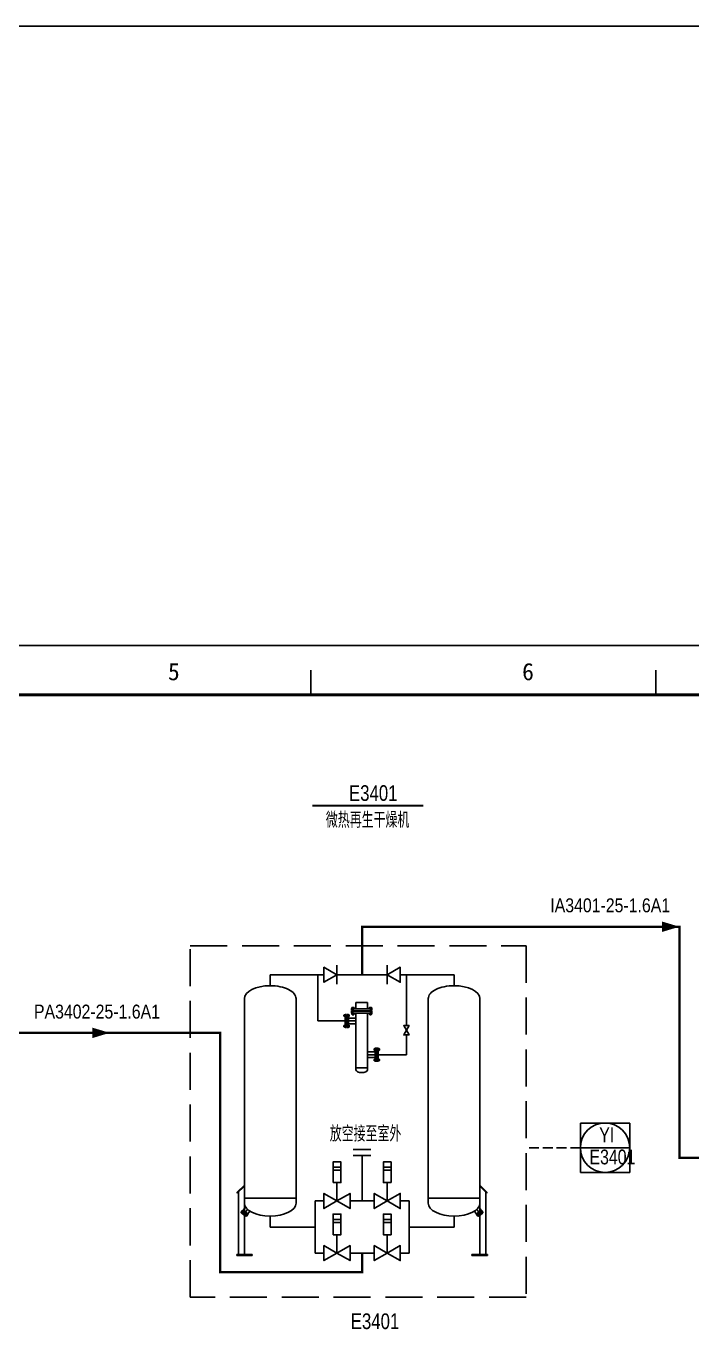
# Model space of a CAD drawing. Header units: millimetres. Extents: x 9671 to 25689, y -17516 to -2951.
# Drawn here: x 24697.8 to 24832.7, y -3214.5 to -2950.5 of the extents above; entities that cross this region are included whole.
import ezdxf
from ezdxf.enums import TextEntityAlignment as Align

# ---------------------------------------------------------------- set-up
doc = ezdxf.new("R2010")
doc.units = ezdxf.units.MM
doc.linetypes.add('CENTER', pattern=[50.8, 31.75, -6.35, 6.35, -6.35])
doc.linetypes.add('DASH', pattern=[0.35, 0.25, -0.1])
for name, color, linetype in [('instrument', 3, 'Continuous'), ('LAYER1', 3, 'CENTER'), ('PUB_TEXT', 7, 'Continuous'), ('sb', 2, 'Continuous'), ('信号线', 6, 'DASH'), ('图框', 4, 'Continuous')]:
    doc.layers.add(name, color=color, linetype=linetype)
doc.layers.add('放空气管', color=7, linetype='o_LINE', lineweight=30)
doc.styles.add('QSDI', font='SimSun.ttf', dxfattribs={"width": 0.8})
doc.styles.add('SEI', font='vcadtxt1.shx', dxfattribs={"width": 0.8, "bigfont": 'vcadhz.shx'})
doc.styles.add('XUE 100', font='vcadtxt1.shx', dxfattribs={"width": 0.85, "bigfont": 'vcadhz.shx'})
doc.styles.add('标准绘图汉字', font='VCADTXT1', dxfattribs={"width": 0.8, "bigfont": 'VCADHZ'})
doc.linetypes.add('o_LINE', pattern='A,0.5,-0.2,["o",Standard,S=0.1,R=0,X=-0.1,Y=-0.05],-0.2', length=0.9)

# ---------------------------------------------------------------- blocks, each defined once
blk = doc.blocks.new('2#图框，横')
for p, q in [((7777.69, 420), (8371.69, 420)), ((8152.07, 415), (8152.07, 410)), ((8221.94, 415), (8221.94, 410))]:
    blk.add_line(p, q)
blk.add_lwpolyline([(7802.69, 10, 1, 1, 0), (7802.69, 410, 0.6, 0.6, 0), (8361.69, 410, 0.6, 0.6, 0), (8361.69, 10, 0.6, 0.6, 0)], format="xyseb", close=True)
at = {"style": 'QSDI'}
for s, p in [('5', (8123.11, 412.98)), ('6', (8194.86, 412.98))]:
    blk.add_text(s, height=3.5, dxfattribs=at).set_placement(p)

msp = doc.modelspace()

# ---------------------------------------------------------------- hatches: boundary and pattern name
for points in [[(24742.06, -3187.97), (24742.06, -3187.8), (24742.2, -3187.89)], [(24789.79, -3187.97), (24789.79, -3187.8), (24789.64, -3187.89)]]:
    msp.add_hatch(color=0).paths.add_polyline_path(points)

# ---------------------------------------------------------------- linework, layer by layer
at = {"color": 0}
for p, q in [((24760.83, -3144.54, 27.37), (24760.83, -3140.7, 27.37)), ((24771.01, -3144.54, 27.37), (24771.01, -3140.7, 27.37)), ((24756.94, -3142.62, 27.37), (24753.58, -3142.62, 27.37)), ((24756.94, -3142.62, 27.37), (24758.19, -3142.62, 27.37)), ((24771.01, -3142.62, 27.37), (24760.83, -3142.62, 27.37)), ((24774.9, -3142.62, 27.37), (24773.65, -3142.62, 27.37)), ((24778.26, -3142.62, 27.37), (24774.9, -3142.62, 27.37)), ((24742.06, -3188.87, 27.37), (24742.06, -3147.46, 27.37)), ((24752.54, -3188.87, 27.37), (24752.54, -3147.46, 27.37)), ((24763.78, -3149.5, 27.37), (24763.78, -3149.87, 27.37)), ((24763.78, -3149.5, 27.37), (24767.91, -3149.5, 27.37)), ((24764.24, -3149.87, 27.37), (24763.78, -3149.87, 27.37)), ((24764.24, -3150.01, 27.37), (24763.78, -3150.01, 27.37)), ((24763.78, -3150.38, 27.37), (24763.78, -3150.01, 27.37)), ((24763.8, -3149.48, 27.37), (24763.8, -3149.5, 27.37)), ((24763.8, -3149.48, 27.37), (24764.35, -3149.48, 27.37)), ((24763.82, -3149.3, 27.37), (24763.82, -3149.48, 27.37)), ((24764.27, -3149.27, 27.37), (24763.87, -3149.27, 27.37)), ((24763.93, -3149.3, 27.37), (24763.93, -3149.48, 27.37)), ((24763.93, -3149.87, 27.37), (24763.93, -3150.01, 27.37)), ((24764.21, -3149.3, 27.37), (24764.21, -3149.48, 27.37)), ((24764.22, -3150.01, 27.37), (24764.22, -3149.87, 27.37)), ((24764.28, -3149.92, 27.37), (24764.24, -3149.87, 27.37)), ((24764.28, -3149.97, 27.37), (24764.24, -3150.01, 27.37)), ((24764.28, -3149.92, 27.37), (24764.28, -3149.97, 27.37)), ((24765.84, -3149.92, 27.37), (24764.28, -3149.92, 27.37)), ((24765.84, -3149.97, 27.37), (24764.28, -3149.97, 27.37)), ((24764.32, -3149.48, 27.37), (24764.32, -3149.3, 27.37)), ((24764.35, -3149.48, 27.37), (24764.35, -3149.5, 27.37)), ((24764.67, -3149.5, 27.37), (24764.67, -3148.26, 27.37)), ((24764.67, -3148.26, 27.37), (24767.02, -3148.26, 27.37)), ((24765.84, -3149.92, 27.37), (24767.41, -3149.92, 27.37)), ((24765.84, -3149.97, 27.37), (24767.41, -3149.97, 27.37)), ((24767.02, -3149.5, 27.37), (24767.02, -3148.26, 27.37)), ((24767.89, -3149.48, 27.37), (24767.34, -3149.48, 27.37)), ((24767.34, -3149.48, 27.37), (24767.34, -3149.5, 27.37)), ((24767.37, -3149.48, 27.37), (24767.37, -3149.3, 27.37)), ((24767.41, -3149.92, 27.37), (24767.45, -3149.87, 27.37)), ((24767.41, -3149.92, 27.37), (24767.41, -3149.97, 27.37)), ((24767.41, -3149.97, 27.37), (24767.45, -3150.01, 27.37)), ((24767.42, -3149.27, 27.37), (24767.81, -3149.27, 27.37)), ((24767.45, -3149.87, 27.37), (24767.91, -3149.87, 27.37)), ((24767.45, -3150.01, 27.37), (24767.91, -3150.01, 27.37)), ((24767.47, -3150.01, 27.37), (24767.47, -3149.87, 27.37)), ((24767.48, -3149.3, 27.37), (24767.48, -3149.48, 27.37)), ((24767.76, -3149.3, 27.37), (24767.76, -3149.48, 27.37)), ((24767.76, -3149.87, 27.37), (24767.76, -3150.01, 27.37)), ((24767.86, -3149.3, 27.37), (24767.86, -3149.48, 27.37)), ((24767.89, -3149.48, 27.37), (24767.89, -3149.5, 27.37)), ((24767.91, -3149.5, 27.37), (24767.91, -3149.87, 27.37)), ((24767.91, -3150.38, 27.37), (24767.91, -3150.01, 27.37)), ((24779.31, -3188.87, 27.37), (24779.31, -3147.46, 27.37)), ((24789.79, -3188.87, 27.37), (24789.79, -3147.46, 27.37)), ((24762.24, -3150.79, 27.37), (24762.23, -3150.8, 27.37)), ((24762.23, -3150.8, 27.37), (24762.23, -3151.01, 27.37)), ((24762.23, -3151.01, 27.37), (24762.24, -3151.02, 27.37)), ((24762.31, -3150.79, 27.37), (24762.24, -3150.79, 27.37)), ((24762.24, -3150.79, 27.37), (24762.24, -3151.02, 27.37)), ((24762.31, -3151.02, 27.37), (24762.24, -3151.02, 27.37)), ((24762.31, -3150.77, 27.37), (24762.31, -3151.04, 27.37)), ((24762.33, -3150.72, 27.37), (24762.49, -3150.72, 27.37)), ((24762.33, -3150.82, 27.37), (24762.49, -3150.82, 27.37)), ((24762.33, -3150.99, 27.37), (24762.49, -3150.99, 27.37)), ((24762.33, -3151.09, 27.37), (24762.49, -3151.09, 27.37)), ((24762.49, -3150.69, 27.37), (24762.52, -3150.69, 27.37)), ((24762.49, -3150.69, 27.37), (24762.49, -3151.12, 27.37)), ((24762.49, -3151.12, 27.37), (24762.52, -3151.12, 27.37)), ((24762.52, -3150.65, 27.37), (24762.78, -3150.65, 27.37)), ((24762.52, -3153.3, 27.37), (24762.52, -3150.65, 27.37)), ((24762.78, -3151.02, 27.37), (24762.78, -3150.65, 27.37)), ((24762.87, -3150.79, 27.37), (24762.78, -3150.79, 27.37)), ((24762.87, -3151.02, 27.37), (24762.78, -3151.02, 27.37)), ((24762.78, -3151.04, 27.37), (24762.78, -3151.02, 27.37)), ((24762.81, -3151.07, 27.37), (24762.78, -3151.04, 27.37)), ((24762.83, -3151.07, 27.37), (24762.81, -3151.07, 27.37)), ((24762.81, -3152.87, 27.37), (24762.81, -3151.07, 27.37)), ((24762.83, -3151.07, 27.37), (24762.87, -3151.04, 27.37)), ((24762.83, -3152.87, 27.37), (24762.83, -3151.07, 27.37)), ((24763.13, -3150.65, 27.37), (24762.87, -3150.65, 27.37)), ((24762.87, -3151.02, 27.37), (24762.87, -3150.65, 27.37)), ((24762.87, -3151.04, 27.37), (24762.87, -3151.02, 27.37)), ((24763.13, -3152.55, 27.37), (24763.13, -3150.65, 27.37)), ((24763.28, -3150.72, 27.37), (24763.13, -3150.72, 27.37)), ((24763.28, -3150.82, 27.37), (24763.13, -3150.82, 27.37)), ((24763.28, -3150.99, 27.37), (24763.13, -3150.99, 27.37)), ((24763.28, -3151.09, 27.37), (24763.13, -3151.09, 27.37)), ((24764.67, -3151.41, 27.37), (24763.13, -3151.41, 27.37)), ((24763.13, -3151.41, 27.37), (24763.13, -3152.53, 27.37)), ((24764.67, -3152.53, 27.37), (24763.13, -3152.53, 27.37)), ((24763.14, -3152.53, 27.37), (24763.13, -3152.53, 27.37)), ((24763.13, -3152.55, 27.37), (24763.13, -3153.3, 27.37)), ((24763.3, -3150.77, 27.37), (24763.3, -3151.04, 27.37)), ((24767.91, -3150.38, 27.37), (24763.78, -3150.38, 27.37)), ((24763.8, -3150.41, 27.37), (24763.8, -3150.38, 27.37)), ((24764.35, -3150.41, 27.37), (24763.8, -3150.41, 27.37)), ((24763.82, -3150.41, 27.37), (24763.82, -3150.59, 27.37)), ((24763.88, -3150.61, 27.37), (24764.27, -3150.61, 27.37)), ((24763.93, -3150.61, 27.37), (24763.93, -3150.71, 27.37)), ((24763.93, -3150.71, 27.37), (24763.95, -3150.73, 27.37)), ((24763.93, -3150.71, 27.37), (24764.22, -3150.71, 27.37)), ((24763.94, -3150.59, 27.37), (24763.94, -3150.41, 27.37)), ((24763.95, -3150.61, 27.37), (24763.95, -3150.73, 27.37)), ((24763.95, -3150.73, 27.37), (24764.2, -3150.73, 27.37)), ((24764.2, -3150.73, 27.37), (24764.2, -3150.61, 27.37)), ((24764.22, -3150.71, 27.37), (24764.2, -3150.73, 27.37)), ((24764.22, -3150.59, 27.37), (24764.22, -3150.41, 27.37)), ((24764.22, -3150.71, 27.37), (24764.22, -3150.61, 27.37)), ((24764.32, -3150.58, 27.37), (24764.32, -3150.41, 27.37)), ((24764.35, -3150.41, 27.37), (24764.35, -3150.38, 27.37)), ((24764.67, -3150.38, 27.37), (24764.67, -3161.86, 27.37)), ((24767.02, -3161.86, 27.37), (24767.02, -3150.38, 27.37)), ((24767.34, -3150.41, 27.37), (24767.34, -3150.38, 27.37)), ((24767.34, -3150.41, 27.37), (24767.89, -3150.41, 27.37)), ((24767.37, -3150.58, 27.37), (24767.37, -3150.41, 27.37)), ((24767.81, -3150.61, 27.37), (24767.42, -3150.61, 27.37)), ((24767.47, -3150.59, 27.37), (24767.47, -3150.41, 27.37)), ((24767.47, -3150.71, 27.37), (24767.47, -3150.61, 27.37)), ((24767.76, -3150.71, 27.37), (24767.47, -3150.71, 27.37)), ((24767.47, -3150.71, 27.37), (24767.49, -3150.73, 27.37)), ((24767.49, -3150.73, 27.37), (24767.49, -3150.61, 27.37)), ((24767.74, -3150.73, 27.37), (24767.49, -3150.73, 27.37)), ((24767.74, -3150.61, 27.37), (24767.74, -3150.73, 27.37)), ((24767.76, -3150.71, 27.37), (24767.74, -3150.73, 27.37)), ((24767.75, -3150.59, 27.37), (24767.75, -3150.41, 27.37)), ((24767.76, -3150.61, 27.37), (24767.76, -3150.71, 27.37)), ((24767.87, -3150.41, 27.37), (24767.87, -3150.59, 27.37)), ((24767.89, -3150.41, 27.37), (24767.89, -3150.38, 27.37)), ((24762.23, -3152.94, 27.37), (24762.24, -3152.93, 27.37)), ((24762.23, -3153.15, 27.37), (24762.23, -3152.94, 27.37)), ((24762.24, -3153.16, 27.37), (24762.23, -3153.15, 27.37)), ((24762.31, -3152.93, 27.37), (24762.24, -3152.93, 27.37)), ((24762.24, -3153.16, 27.37), (24762.24, -3152.93, 27.37)), ((24762.31, -3153.16, 27.37), (24762.24, -3153.16, 27.37)), ((24762.31, -3153.18, 27.37), (24762.31, -3152.91, 27.37)), ((24762.33, -3152.85, 27.37), (24762.49, -3152.85, 27.37)), ((24762.33, -3152.96, 27.37), (24762.49, -3152.96, 27.37)), ((24762.33, -3153.13, 27.37), (24762.49, -3153.13, 27.37)), ((24762.33, -3153.23, 27.37), (24762.49, -3153.23, 27.37)), ((24762.49, -3152.82, 27.37), (24762.52, -3152.82, 27.37)), ((24762.49, -3153.26, 27.37), (24762.49, -3152.82, 27.37)), ((24762.49, -3153.26, 27.37), (24762.52, -3153.26, 27.37)), ((24762.52, -3153.3, 27.37), (24762.61, -3153.3, 27.37)), ((24762.61, -3153.3, 27.37), (24762.78, -3153.3, 27.37)), ((24762.78, -3152.91, 27.37), (24762.81, -3152.87, 27.37)), ((24762.78, -3152.93, 27.37), (24762.78, -3152.91, 27.37)), ((24762.87, -3152.93, 27.37), (24762.78, -3152.93, 27.37)), ((24762.78, -3153.02, 27.37), (24762.78, -3152.93, 27.37)), ((24762.78, -3153.02, 27.37), (24762.78, -3153.3, 27.37)), ((24762.87, -3153.16, 27.37), (24762.78, -3153.16, 27.37)), ((24762.83, -3152.87, 27.37), (24762.81, -3152.87, 27.37)), ((24762.87, -3152.91, 27.37), (24762.83, -3152.87, 27.37)), ((24762.87, -3152.93, 27.37), (24762.87, -3152.91, 27.37)), ((24762.87, -3153.3, 27.37), (24762.87, -3152.93, 27.37)), ((24763.13, -3153.3, 27.37), (24762.87, -3153.3, 27.37)), ((24763.28, -3152.85, 27.37), (24763.13, -3152.85, 27.37)), ((24763.28, -3152.96, 27.37), (24763.13, -3152.96, 27.37)), ((24763.28, -3153.13, 27.37), (24763.13, -3153.13, 27.37)), ((24763.28, -3153.23, 27.37), (24763.13, -3153.23, 27.37)), ((24763.3, -3153.18, 27.37), (24763.3, -3152.91, 27.37)), ((24768.39, -3157.62, 27.37), (24768.39, -3157.89, 27.37)), ((24768.41, -3157.57, 27.37), (24768.56, -3157.57, 27.37)), ((24768.41, -3157.67, 27.37), (24768.56, -3157.67, 27.37)), ((24768.41, -3157.84, 27.37), (24768.56, -3157.84, 27.37)), ((24768.41, -3157.94, 27.37), (24768.56, -3157.94, 27.37)), ((24768.56, -3159.4, 27.37), (24768.56, -3157.5, 27.37)), ((24768.56, -3157.5, 27.37), (24768.82, -3157.5, 27.37)), ((24768.82, -3157.87, 27.37), (24768.82, -3157.5, 27.37)), ((24768.82, -3157.64, 27.37), (24768.91, -3157.64, 27.37)), ((24768.82, -3157.89, 27.37), (24768.82, -3157.87, 27.37)), ((24768.82, -3157.87, 27.37), (24768.91, -3157.87, 27.37)), ((24768.86, -3157.93, 27.37), (24768.82, -3157.89, 27.37)), ((24768.86, -3159.73, 27.37), (24768.86, -3157.93, 27.37)), ((24768.86, -3157.93, 27.37), (24768.88, -3157.93, 27.37)), ((24768.88, -3157.93, 27.37), (24768.91, -3157.89, 27.37)), ((24768.88, -3159.73, 27.37), (24768.88, -3157.93, 27.37)), ((24769.17, -3157.5, 27.37), (24768.91, -3157.5, 27.37)), ((24768.91, -3157.87, 27.37), (24768.91, -3157.5, 27.37)), ((24768.91, -3157.89, 27.37), (24768.91, -3157.87, 27.37)), ((24769.17, -3160.15, 27.37), (24769.17, -3157.5, 27.37)), ((24769.2, -3157.54, 27.37), (24769.17, -3157.54, 27.37)), ((24769.2, -3157.54, 27.37), (24769.2, -3157.98, 27.37)), ((24769.36, -3157.57, 27.37), (24769.2, -3157.57, 27.37)), ((24769.36, -3157.67, 27.37), (24769.2, -3157.67, 27.37)), ((24769.36, -3157.84, 27.37), (24769.2, -3157.84, 27.37)), ((24769.36, -3157.94, 27.37), (24769.2, -3157.94, 27.37)), ((24769.38, -3157.62, 27.37), (24769.38, -3157.89, 27.37)), ((24769.38, -3157.64, 27.37), (24769.45, -3157.64, 27.37)), ((24769.38, -3157.87, 27.37), (24769.45, -3157.87, 27.37)), ((24769.45, -3157.64, 27.37), (24769.45, -3157.87, 27.37)), ((24769.45, -3157.64, 27.37), (24769.46, -3157.65, 27.37)), ((24769.46, -3157.86, 27.37), (24769.45, -3157.87, 27.37)), ((24769.46, -3157.65, 27.37), (24769.46, -3157.86, 27.37)), ((24767.02, -3158.26, 27.37), (24768.56, -3158.26, 27.37)), ((24767.02, -3159.39, 27.37), (24768.56, -3159.39, 27.37)), ((24768.39, -3160.03, 27.37), (24768.39, -3159.76, 27.37)), ((24768.41, -3159.71, 27.37), (24768.56, -3159.71, 27.37)), ((24768.41, -3159.81, 27.37), (24768.56, -3159.81, 27.37)), ((24768.41, -3159.98, 27.37), (24768.56, -3159.98, 27.37)), ((24768.41, -3160.08, 27.37), (24768.56, -3160.08, 27.37)), ((24768.55, -3159.39, 27.37), (24768.56, -3159.39, 27.37)), ((24768.56, -3158.26, 27.37), (24768.56, -3159.39, 27.37)), ((24768.56, -3159.4, 27.37), (24768.56, -3160.15, 27.37)), ((24768.56, -3160.15, 27.37), (24768.82, -3160.15, 27.37)), ((24768.82, -3159.76, 27.37), (24768.86, -3159.73, 27.37)), ((24768.82, -3159.78, 27.37), (24768.82, -3159.76, 27.37)), ((24768.82, -3160.15, 27.37), (24768.82, -3159.78, 27.37)), ((24768.82, -3159.78, 27.37), (24768.91, -3159.78, 27.37)), ((24768.82, -3160.01, 27.37), (24768.91, -3160.01, 27.37)), ((24768.86, -3159.73, 27.37), (24768.88, -3159.73, 27.37)), ((24768.91, -3159.76, 27.37), (24768.88, -3159.73, 27.37)), ((24768.91, -3159.78, 27.37), (24768.91, -3159.76, 27.37)), ((24768.91, -3159.87, 27.37), (24768.91, -3159.78, 27.37)), ((24768.91, -3159.87, 27.37), (24768.91, -3160.15, 27.37)), ((24769.08, -3160.15, 27.37), (24768.91, -3160.15, 27.37)), ((24769.17, -3160.15, 27.37), (24769.08, -3160.15, 27.37)), ((24769.2, -3157.98, 27.37), (24769.17, -3157.98, 27.37)), ((24769.2, -3159.67, 27.37), (24769.17, -3159.67, 27.37)), ((24769.2, -3160.11, 27.37), (24769.17, -3160.11, 27.37)), ((24769.2, -3160.11, 27.37), (24769.2, -3159.67, 27.37)), ((24769.36, -3159.71, 27.37), (24769.2, -3159.71, 27.37)), ((24769.36, -3159.81, 27.37), (24769.2, -3159.81, 27.37)), ((24769.36, -3159.98, 27.37), (24769.2, -3159.98, 27.37)), ((24769.36, -3160.08, 27.37), (24769.2, -3160.08, 27.37)), ((24769.38, -3160.03, 27.37), (24769.38, -3159.76, 27.37)), ((24769.38, -3159.78, 27.37), (24769.45, -3159.78, 27.37)), ((24769.38, -3160.01, 27.37), (24769.45, -3160.01, 27.37)), ((24769.46, -3159.79, 27.37), (24769.45, -3159.78, 27.37)), ((24769.45, -3160.01, 27.37), (24769.45, -3159.78, 27.37)), ((24769.45, -3160.01, 27.37), (24769.46, -3160, 27.37)), ((24769.46, -3160, 27.37), (24769.46, -3159.79, 27.37)), ((24767.02, -3161.5, 27.37), (24764.67, -3161.5, 27.37)), ((24760.05, -3181.62, 27.37), (24761.61, -3181.62, 27.37)), ((24765.92, -3188.43, 27.37), (24765.92, -3179.25, 27.37)), ((24770.24, -3181.62, 27.37), (24771.79, -3181.62, 27.37)), ((24760.05, -3182.22, 27.37), (24761.61, -3182.22, 27.37)), ((24770.24, -3182.22, 27.37), (24771.79, -3182.22, 27.37)), ((24742.06, -3185.22, 27.37), (24740.64, -3186.63, 27.37)), ((24742.06, -3185.43, 27.37), (24740.64, -3186.84, 27.37)), ((24740.64, -3186.84, 27.37), (24740.64, -3186.63, 27.37)), ((24740.89, -3199.27, 27.37), (24740.89, -3186.59, 27.37)), ((24760.83, -3184.72, 27.37), (24760.83, -3188.43, 27.37)), ((24771.01, -3184.72, 27.37), (24771.01, -3188.43, 27.37)), ((24789.79, -3185.22, 27.37), (24791.2, -3186.63, 27.37)), ((24789.79, -3185.43, 27.37), (24791.2, -3186.84, 27.37)), ((24790.95, -3199.27, 27.37), (24790.95, -3186.59, 27.37)), ((24791.2, -3186.84, 27.37), (24791.2, -3186.63, 27.37)), ((24742.2, -3187.89, 27.37), (24742.06, -3187.8, 27.37)), ((24742.2, -3187.89, 27.37), (24742.06, -3187.97, 27.37)), ((24742.06, -3188.87, 27.37), (24742.06, -3199.27, 27.37)), ((24752.54, -3187.89, 27.37), (24742.2, -3187.89, 27.37)), ((24758.19, -3188.43, 27.37), (24756.41, -3188.43, 27.37)), ((24756.41, -3188.43, 27.37), (24756.41, -3198.99, 27.37)), ((24768.37, -3188.43, 27.37), (24763.47, -3188.43, 27.37)), ((24773.65, -3188.43, 27.37), (24775.44, -3188.43, 27.37)), ((24775.44, -3188.43, 27.37), (24775.44, -3198.99, 27.37)), ((24779.31, -3187.89, 27.37), (24789.64, -3187.89, 27.37)), ((24789.64, -3187.89, 27.37), (24789.79, -3187.8, 27.37)), ((24789.64, -3187.89, 27.37), (24789.79, -3187.97, 27.37)), ((24789.79, -3188.87, 27.37), (24789.79, -3199.27, 27.37)), ((24741.72, -3190.37, 27.37), (24741.45, -3190.72, 27.37)), ((24742.28, -3191.48, 27.37), (24741.53, -3190.9, 27.37)), ((24741.98, -3190.57, 27.37), (24741.65, -3191, 27.37)), ((24741.74, -3190.29, 27.37), (24741.7, -3190.35, 27.37)), ((24742.77, -3191.17, 27.37), (24741.7, -3190.35, 27.37)), ((24742.82, -3191.11, 27.37), (24741.74, -3190.29, 27.37)), ((24742.3, -3189.66, 27.37), (24741.79, -3190.33, 27.37)), ((24742.48, -3190.95, 27.37), (24742.15, -3191.38, 27.37)), ((24742.74, -3191.15, 27.37), (24742.47, -3191.5, 27.37)), ((24743.2, -3190.51, 27.37), (24742.77, -3191.07, 27.37)), ((24742.82, -3191.11, 27.37), (24742.77, -3191.17, 27.37)), ((24760.05, -3192.18, 27.37), (24761.61, -3192.18, 27.37)), ((24770.24, -3192.18, 27.37), (24771.79, -3192.18, 27.37)), ((24788.64, -3190.51, 27.37), (24789.08, -3191.07, 27.37)), ((24789.03, -3191.11, 27.37), (24790.1, -3190.29, 27.37)), ((24789.03, -3191.11, 27.37), (24789.07, -3191.17, 27.37)), ((24789.07, -3191.17, 27.37), (24790.15, -3190.35, 27.37)), ((24789.1, -3191.15, 27.37), (24789.37, -3191.5, 27.37)), ((24789.36, -3190.95, 27.37), (24789.69, -3191.38, 27.37)), ((24789.54, -3189.66, 27.37), (24790.05, -3190.33, 27.37)), ((24789.56, -3191.48, 27.37), (24790.32, -3190.9, 27.37)), ((24789.86, -3190.57, 27.37), (24790.19, -3191, 27.37)), ((24790.1, -3190.29, 27.37), (24790.15, -3190.35, 27.37)), ((24790.12, -3190.37, 27.37), (24790.39, -3190.72, 27.37)), ((24756.41, -3193.71, 27.37), (24753.58, -3193.71, 27.37)), ((24760.05, -3192.78, 27.37), (24761.61, -3192.78, 27.37)), ((24770.24, -3192.78, 27.37), (24771.79, -3192.78, 27.37)), ((24778.26, -3193.71, 27.37), (24775.44, -3193.71, 27.37)), ((24760.83, -3195.28, 27.37), (24760.83, -3198.99, 27.37)), ((24771.01, -3195.28, 27.37), (24771.01, -3198.99, 27.37)), ((24743.67, -3199.27, 27.37), (24740.54, -3199.27, 27.37)), ((24740.54, -3199.51, 27.37), (24740.54, -3199.27, 27.37)), ((24743.67, -3199.51, 27.37), (24740.54, -3199.51, 27.37)), ((24743.67, -3199.51, 27.37), (24743.67, -3199.27, 27.37)), ((24758.19, -3198.99, 27.37), (24756.41, -3198.99, 27.37)), ((24768.37, -3198.99, 27.37), (24763.47, -3198.99, 27.37)), ((24773.65, -3198.99, 27.37), (24775.44, -3198.99, 27.37)), ((24788.18, -3199.51, 27.37), (24788.18, -3199.27, 27.37)), ((24788.18, -3199.27, 27.37), (24791.3, -3199.27, 27.37)), ((24788.18, -3199.51, 27.37), (24791.3, -3199.51, 27.37)), ((24791.3, -3199.51, 27.37), (24791.3, -3199.27, 27.37))]:
    msp.add_line(p, q, dxfattribs=at)
for p, q in [((24747.3, -3144.84, 27.37), (24747.3, -3142.62, 27.37)), ((24747.3, -3142.62, 27.37), (24753.58, -3142.62, 27.37)), ((24756.94, -3142.62, 27.37), (24756.94, -3151.97, 27.37)), ((24774.89, -3152.91, 27.37), (24774.89, -3142.62, 27.37)), ((24784.55, -3142.62, 27.37), (24778.26, -3142.62, 27.37)), ((24784.55, -3144.84, 27.37), (24784.55, -3142.62, 27.37)), ((24756.94, -3151.97, 27.37), (24762.52, -3151.97, 27.37)), ((24774.89, -3158.83, 27.37), (24774.89, -3154.82, 27.37)), ((24769.17, -3158.83, 27.37), (24774.89, -3158.83, 27.37)), ((24747.3, -3193.71, 27.37), (24747.3, -3191.49, 27.37)), ((24784.55, -3193.71, 27.37), (24784.55, -3191.49, 27.37)), ((24753.58, -3193.71, 27.37), (24747.3, -3193.71, 27.37)), ((24778.26, -3193.71, 27.37), (24784.55, -3193.71, 27.37))]:
    msp.add_line(p, q)
at = {"color": 0, "linetype": 'CENTER'}
for p, q in [((24764.07, -3149.27, 27.37), (24764.07, -3150.82, 27.37)), ((24767.62, -3149.27, 27.37), (24767.62, -3150.82, 27.37)), ((24763.34, -3150.9, 27.37), (24762.17, -3150.9, 27.37)), ((24762.52, -3151.97, 27.37), (24764.8, -3151.97, 27.37)), ((24763.34, -3153.04, 27.37), (24762.15, -3153.04, 27.37)), ((24768.35, -3157.76, 27.37), (24769.52, -3157.76, 27.37)), ((24769.17, -3158.83, 27.37), (24766.89, -3158.83, 27.37)), ((24768.35, -3159.9, 27.37), (24769.54, -3159.9, 27.37)), ((24742.71, -3190.14, 27.37), (24741.9, -3191.19, 27.37)), ((24789.13, -3190.14, 27.37), (24789.94, -3191.19, 27.37))]:
    msp.add_line(p, q, dxfattribs=at)
at = {"color": 5}
for p, q in [((24737.17, -3154.39), (24737.17, -3202.86)), ((24765.92, -3198.99, 27.37), (24765.92, -3202.86, 27.37)), ((24737.17, -3202.86), (24765.92, -3202.86))]:
    msp.add_line(p, q, dxfattribs=at)
at = {"color": 0, "linetype": 'ByBlock'}
for p, q in [((24764.14, -3178.03, 27.37), (24767.71, -3178.03, 27.37)), ((24764.14, -3179.25, 27.37), (24767.71, -3179.25, 27.37))]:
    msp.add_line(p, q, dxfattribs=at)
at = {"elevation": 27.37}
msp.add_lwpolyline([(24830.2, -3132.9, 0, 2.12, 0), (24826.67, -3132.9, 2.12, 2.12, 0)], format="xyseb", dxfattribs=at)
at = {"color": 0, "elevation": 27.37}
for points in [[(24760.83, -3142.62), (24758.19, -3141.09), (24758.19, -3144.14)], [(24771.01, -3142.62), (24773.65, -3141.09), (24773.65, -3144.14)], [(24760.05, -3184.72), (24761.61, -3184.72), (24761.61, -3180.52), (24760.05, -3180.52)], [(24771.79, -3184.72), (24770.24, -3184.72), (24770.24, -3180.52), (24771.79, -3180.52)], [(24760.83, -3188.43), (24758.19, -3189.96), (24758.19, -3186.91)], [(24760.83, -3188.43), (24763.47, -3189.96), (24763.47, -3186.91)], [(24771.01, -3188.43), (24768.37, -3189.96), (24768.37, -3186.91)], [(24771.01, -3188.43), (24773.65, -3189.96), (24773.65, -3186.91)], [(24760.05, -3195.28), (24761.61, -3195.28), (24761.61, -3191.08), (24760.05, -3191.08)], [(24771.79, -3195.28), (24770.24, -3195.28), (24770.24, -3191.08), (24771.79, -3191.08)], [(24760.83, -3198.99), (24758.19, -3200.52), (24758.19, -3197.47)], [(24760.83, -3198.99), (24763.47, -3200.52), (24763.47, -3197.47)], [(24771.01, -3198.99), (24768.37, -3200.52), (24768.37, -3197.47)], [(24771.01, -3198.99), (24773.65, -3200.52), (24773.65, -3197.47)]]:
    msp.add_lwpolyline(points, close=True, dxfattribs=at)
msp.add_lwpolyline([(24714.79, -3154.39, 0, 2.12, 0), (24711.26, -3154.39, 2.12, 2.12, 0)], format="xyseb")
at = {"elevation": 27.37}
for points in [[(24774.89, -3153.86), (24775.44, -3152.91), (24774.34, -3152.91)], [(24774.89, -3153.86), (24775.44, -3154.82), (24774.34, -3154.82)]]:
    msp.add_lwpolyline(points, close=True, dxfattribs=at)
at = {"color": 0}
for centre, radius, start, end in [((24763.88, -3149.33, 27.37), 0.0624, 34.7258, 150.2345), ((24764.07, -3149.65, 27.37), 0.38, 68.0681, 111.6226), ((24764.27, -3149.34, 27.37), 0.0722, 41.3361, 141.8075), ((24767.42, -3149.34, 27.37), 0.0722, 38.1925, 138.6639), ((24767.62, -3149.65, 27.37), 0.38, 68.3774, 111.9319), ((24767.81, -3149.33, 27.37), 0.0624, 29.7655, 145.2742), ((24762.38, -3150.77, 27.37), 0.0735, 135.3643, 224.6357), ((24762.49, -3150.9, 27.37), 0.175, 151.5224, 208.4776), ((24762.39, -3151.04, 27.37), 0.0769, 136.4125, 223.5875), ((24763.23, -3150.77, 27.37), 0.0735, 315.3643, 44.6357), ((24763.13, -3150.9, 27.37), 0.175, 331.5224, 28.4776), ((24763.23, -3151.04, 27.37), 0.0769, 316.4125, 43.5875), ((24763.88, -3150.54, 27.37), 0.0722, 221.3361, 321.8075), ((24764.08, -3150.23, 27.37), 0.38, 248.0681, 291.6226), ((24764.27, -3150.55, 27.37), 0.0624, 214.7258, 330.2345), ((24767.42, -3150.55, 27.37), 0.0624, 209.7655, 325.2742), ((24767.61, -3150.23, 27.37), 0.38, 248.3774, 291.9319), ((24767.81, -3150.54, 27.37), 0.0722, 218.1925, 318.6639), ((24762.39, -3152.91, 27.37), 0.0769, 136.4125, 223.5875), ((24762.49, -3153.04, 27.37), 0.175, 151.5224, 208.4776), ((24762.38, -3153.18, 27.37), 0.0735, 135.3643, 224.6357), ((24763.23, -3152.91, 27.37), 0.0769, 316.4125, 43.5875), ((24763.13, -3153.04, 27.37), 0.175, 331.5224, 28.4776), ((24763.23, -3153.18, 27.37), 0.0735, 315.3643, 44.6357), ((24768.46, -3157.62, 27.37), 0.0735, 135.3643, 224.6357), ((24768.56, -3157.76, 27.37), 0.175, 151.5224, 208.4776), ((24768.46, -3157.89, 27.37), 0.0769, 136.4125, 223.5875), ((24769.3, -3157.62, 27.37), 0.0735, 315.3643, 44.6357), ((24769.2, -3157.76, 27.37), 0.175, 331.5224, 28.4776), ((24769.3, -3157.89, 27.37), 0.0769, 316.4125, 43.5875), ((24768.46, -3159.76, 27.37), 0.0769, 136.4125, 223.5875), ((24768.56, -3159.9, 27.37), 0.175, 151.5224, 208.4776), ((24768.46, -3160.03, 27.37), 0.0735, 135.3643, 224.6357), ((24769.3, -3159.76, 27.37), 0.0769, 316.4125, 43.5875), ((24769.2, -3159.9, 27.37), 0.175, 331.5224, 28.4776), ((24769.3, -3160.03, 27.37), 0.0735, 315.3643, 44.6357)]:
    msp.add_arc(centre, radius, start, end, dxfattribs=at)
at = {"color": 0, "extrusion": (0, 0, -1)}
for centre, major_axis, ratio, start_param, end_param in [((24747.3, -3147.46, 27.37), (5.24, 0), 0.5, 3.141593, 4.712389), ((24747.3, -3147.46, 27.37), (-5.24, 0), 0.5, 1.570796, 3.141593), ((24765.84, -3161.86, 27.37), (-1.17, 0), 0.5, 3.141593, 6.283185), ((24784.55, -3188.87, 27.37), (-5.24, 0), 0.5, 4.712389, 6.283185), ((24784.55, -3188.87, 27.37), (5.24, 0), 0.5, 0, 1.570796), ((24742.34, -3191.4, 27.37), (-0.129, 0.099), 0.594195, 3.141593, 6.283185), ((24790.26, -3190.82, 27.37), (-0.129, -0.099), 0.594195, 3.141593, 6.283185)]:
    msp.add_ellipse(centre, major_axis=major_axis, ratio=ratio, start_param=start_param, end_param=end_param, dxfattribs=at)
at = {"color": 0}
for centre, major_axis, ratio, start_param, end_param in [((24784.55, -3147.46, 27.37), (5.24, 0), 0.5, 1.570796, 3.141593), ((24784.55, -3147.46, 27.37), (-5.24, 0), 0.5, 3.141593, 4.712389), ((24747.3, -3188.87, 27.37), (-5.24, 0), 0.5, 0, 1.570796), ((24747.3, -3188.87, 27.37), (5.24, 0), 0.5, 4.712389, 6.283185), ((24741.58, -3190.82, 27.37), (0.129, -0.099), 0.594195, 3.141593, 6.283185), ((24789.5, -3191.4, 27.37), (0.129, 0.099), 0.594195, 3.141593, 6.283185)]:
    msp.add_ellipse(centre, major_axis=major_axis, ratio=ratio, start_param=start_param, end_param=end_param, dxfattribs=at)
at = {"layer": 'instrument', "color": 4}
for p, q in [((24810.13, -3172.65), (24820.13, -3172.65)), ((24810.13, -3182.65), (24810.13, -3172.65)), ((24820.13, -3172.65), (24820.13, -3182.65)), ((24820.13, -3177.65), (24810.13, -3177.65)), ((24810.13, -3182.65), (24820.13, -3182.65))]:
    msp.add_line(p, q, dxfattribs=at)
msp.add_circle((24815.13, -3177.65), 5, dxfattribs=at)
at = {"layer": 'LAYER1', "color": 0}
for p, q in [((24762.31, -3150.8, 27.37), (24762.23, -3150.8, 27.37)), ((24762.31, -3151.01, 27.37), (24762.23, -3151.01, 27.37)), ((24762.31, -3152.94, 27.37), (24762.23, -3152.94, 27.37)), ((24762.31, -3153.15, 27.37), (24762.23, -3153.15, 27.37)), ((24769.38, -3157.65, 27.37), (24769.46, -3157.65, 27.37)), ((24769.38, -3157.86, 27.37), (24769.46, -3157.86, 27.37)), ((24769.38, -3159.79, 27.37), (24769.46, -3159.79, 27.37)), ((24769.38, -3160, 27.37), (24769.46, -3160, 27.37))]:
    msp.add_line(p, q, dxfattribs=at)
at = {"layer": 'sb', "color": 4}
msp.add_lwpolyline([(22720.71, -2950.5), (25043.94, -2950.5), (25043.94, -3579.58), (22720.71, -3579.58)], close=True, dxfattribs=at)
at = {"layer": 'sb', "linetype": 'DASH', "ltscale": 30}
msp.add_lwpolyline([(24731.1, -3136.74), (24799.14, -3136.74), (24799.14, -3207.92), (24731.1, -3207.92)], close=True, dxfattribs=at)
at = {"layer": '信号线', "color": 4, "ltscale": 8}
msp.add_line((24810.13, -3177.65), (24799.14, -3177.65), dxfattribs=at)
at = {"layer": '图框', "color": 7, "const_width": 0.353}
msp.add_lwpolyline([(24755.86, -3108.38), (24778.32, -3108.38)], dxfattribs=at)
at = {"layer": '放空气管', "linetype": 'ByBlock', "ltscale": 200}
for p, q in [((24726.41, -3154.39), (24737.17, -3154.39)), ((24737.17, -3154.39), (24737.17, -3202.86)), ((24765.92, -3202.86), (24765.92, -3198.99)), ((24737.17, -3202.86), (24765.92, -3202.86))]:
    msp.add_line(p, q, dxfattribs=at)
at = {"layer": '放空气管', "linetype": 'ByBlock', "ltscale": 200, "const_width": 0.5, "elevation": 27.37}
for points in [[(24765.92, -3142.62), (24765.92, -3132.9), (24809.62, -3132.9)], [(24809.62, -3132.9), (24830.2, -3132.9), (24830.2, -3179.7), (24834.21, -3179.7)], [(24809.62, -3132.9), (24830.2, -3132.9), (24830.2, -3132.9)]]:
    msp.add_lwpolyline(points, dxfattribs=at)
at = {"layer": '放空气管', "color": 1, "linetype": 'ByBlock', "ltscale": 200, "elevation": 27.37}
msp.add_lwpolyline([(24830.2, -3132.9, 0, 1.41, 0), (24827.66, -3132.9, 1.41, 1.41, 0)], format="xyseb", dxfattribs=at)
at = {"layer": '放空气管', "linetype": 'ByBlock', "ltscale": 200, "const_width": 0.5}
for points in [[(24693.49, -3154.39), (24726.41, -3154.39)], [(24726.41, -3154.39), (24731.1, -3154.39)], [(24731.1, -3154.39), (24737.17, -3154.39), (24737.17, -3202.86), (24765.92, -3202.86), (24765.92, -3198.99)]]:
    msp.add_lwpolyline(points, dxfattribs=at)

# ---------------------------------------------------------------- block references
msp.add_blockref('2#图框，横', (16603.48, -3495.96))

# ---------------------------------------------------------------- texts
at = {"layer": 'PUB_TEXT', "color": 4, "style": 'SEI', "width": 0.8}
for s, p in [('YI', (24813.96, -3176.55)), ('E3401', (24811.99, -3181.02))]:
    msp.add_text(s, height=3, dxfattribs=at).set_placement(p)
at = {"layer": '图框', "color": 7, "style": '标准绘图汉字', "width": 0.8}
msp.add_text('微热再生干燥机', height=3.178, dxfattribs=at).set_placement((24767.03, -3111.12), align=Align.MIDDLE)
msp.add_text('放空接至室外', height=3.178, dxfattribs=at).set_placement((24759.37, -3176.41, 27.37))
at = {"layer": '图框', "color": 7, "char_height": 3.178, "width": 2851.3784, "attachment_point": 1, "style": '标准绘图汉字'}
for insert in [(24763.26, -3104.24), (24763.62, -3211.2)]:
    msp.add_mtext('E3401', dxfattribs=dict(at, insert=insert))
at = {"layer": '放空气管', "linetype": 'ByBlock', "ltscale": 200, "char_height": 2.8252, "width": 2851.3784, "attachment_point": 1, "style": 'XUE 100'}
for s, insert in [('IA3401-25-1.6A1', (24804.04, -3127.15)), ('PA3402-25-1.6A1', (24699.44, -3148.67))]:
    msp.add_mtext(s, dxfattribs=dict(at, insert=insert))

doc.saveas('drawing.dxf')
